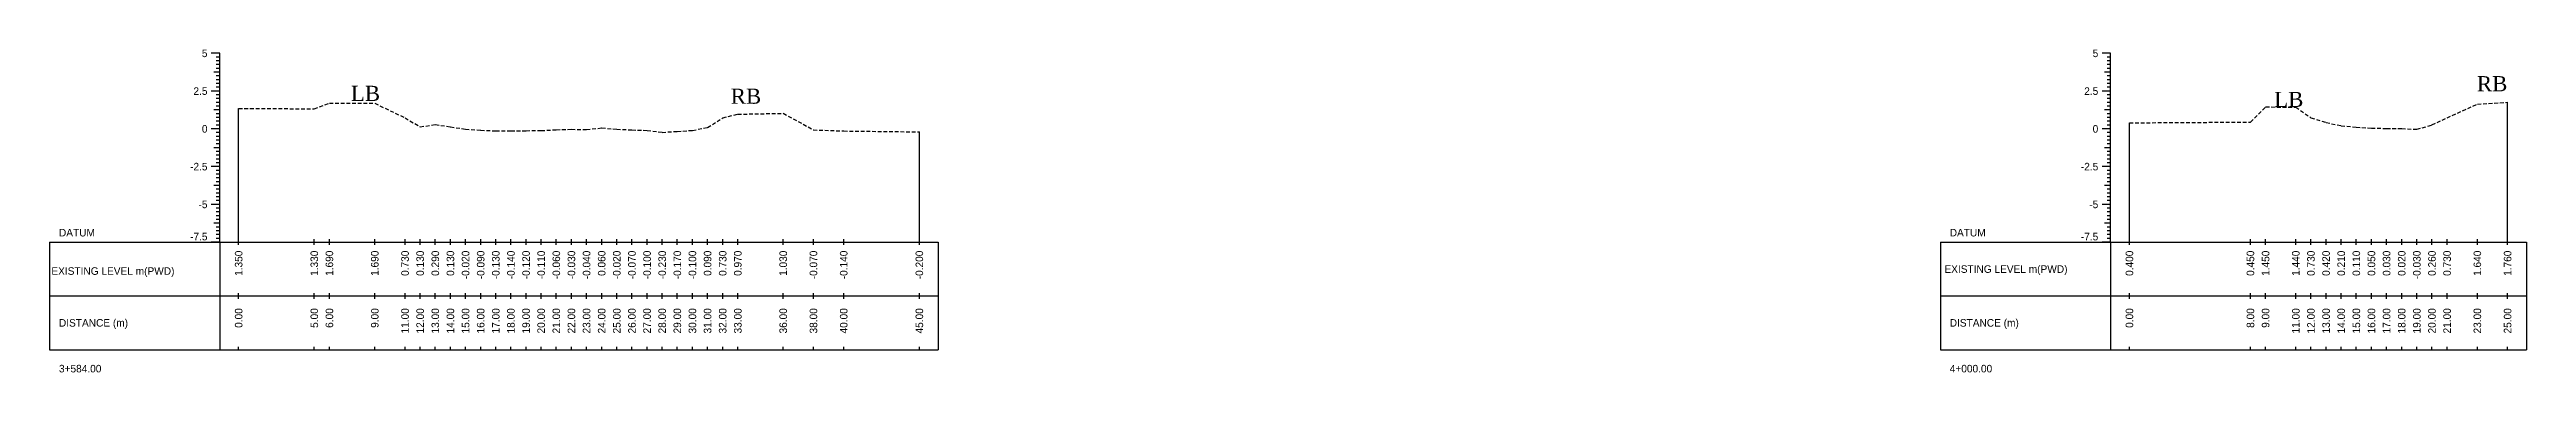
# Model space of a CAD drawing. Header units: inches. Extents: x 4752 to 6808, y -1487 to -426.
# Drawn here: x 6630.8 to 6794.5, y -1111.8 to -1090.4 of the extents above; entities that cross this region are included whole.
import ezdxf
from ezdxf.enums import TextEntityAlignment as Align

# ---------------------------------------------------------------- set-up
doc = ezdxf.new("R2010")
doc.units = ezdxf.units.IN
doc.header["$MEASUREMENT"] = 0
doc.linetypes.add('HIDDEN', pattern=[0.375, 0.25, -0.125])
doc.layers.add('CS_Drawing', color=7, linetype='Continuous')
doc.layers.add('GL', color=3, linetype='HIDDEN')
doc.styles.add('romans', font='romans.shx')

msp = doc.modelspace()

# ---------------------------------------------------------------- linework, layer by layer
at = {"layer": 'CS_Drawing'}
for p, q in [((6642.02, -1090.67), (6641.46, -1090.67)), ((6642.02, -1090.67), (6641.62, -1090.67)), ((6642.02, -1091.92), (6641.62, -1091.92)), ((6642.02, -1090.67), (6641.79, -1090.67)), ((6642.02, -1090.92), (6641.79, -1090.92)), ((6642.02, -1091.17), (6641.79, -1091.17)), ((6642.02, -1091.42), (6641.79, -1091.42)), ((6642.02, -1091.67), (6641.79, -1091.67)), ((6642.02, -1091.92), (6641.79, -1091.92)), ((6642.02, -1092.17), (6641.79, -1092.17)), ((6642.02, -1103.17), (6642.02, -1090.67)), ((6767.02, -1090.67), (6766.46, -1090.67)), ((6767.02, -1090.67), (6766.62, -1090.67)), ((6767.02, -1091.92), (6766.62, -1091.92)), ((6767.02, -1090.67), (6766.79, -1090.67)), ((6767.02, -1090.92), (6766.79, -1090.92)), ((6767.02, -1091.17), (6766.79, -1091.17)), ((6767.02, -1091.42), (6766.79, -1091.42)), ((6767.02, -1091.67), (6766.79, -1091.67)), ((6767.02, -1091.92), (6766.79, -1091.92)), ((6767.02, -1092.17), (6766.79, -1092.17)), ((6767.02, -1103.17), (6767.02, -1090.67)), ((6642.02, -1093.17), (6641.46, -1093.17)), ((6642.02, -1093.17), (6641.62, -1093.17)), ((6642.02, -1092.42), (6641.79, -1092.42)), ((6642.02, -1092.67), (6641.79, -1092.67)), ((6642.02, -1092.92), (6641.79, -1092.92)), ((6642.02, -1093.17), (6641.79, -1093.17)), ((6642.02, -1093.42), (6641.79, -1093.42)), ((6642.02, -1093.67), (6641.79, -1093.67)), ((6767.02, -1093.17), (6766.46, -1093.17)), ((6767.02, -1093.17), (6766.62, -1093.17)), ((6767.02, -1092.42), (6766.79, -1092.42)), ((6767.02, -1092.67), (6766.79, -1092.67)), ((6767.02, -1092.92), (6766.79, -1092.92)), ((6767.02, -1093.17), (6766.79, -1093.17)), ((6767.02, -1093.42), (6766.79, -1093.42)), ((6767.02, -1093.67), (6766.79, -1093.67)), ((6642.02, -1094.42), (6641.62, -1094.42)), ((6642.02, -1093.92), (6641.79, -1093.92)), ((6642.02, -1094.17), (6641.79, -1094.17)), ((6642.02, -1094.42), (6641.79, -1094.42)), ((6642.02, -1094.67), (6641.79, -1094.67)), ((6642.02, -1094.92), (6641.79, -1094.92)), ((6642.02, -1095.17), (6641.79, -1095.17)), ((6642.02, -1095.42), (6641.79, -1095.42)), ((6643.27, -1103.17), (6643.27, -1094.32)), ((6767.02, -1094.42), (6766.62, -1094.42)), ((6767.02, -1093.92), (6766.79, -1093.92)), ((6767.02, -1094.17), (6766.79, -1094.17)), ((6767.02, -1094.42), (6766.79, -1094.42)), ((6767.02, -1094.67), (6766.79, -1094.67)), ((6767.02, -1094.92), (6766.79, -1094.92)), ((6767.02, -1095.17), (6766.79, -1095.17)), ((6767.02, -1095.42), (6766.79, -1095.42)), ((6768.27, -1103.17), (6768.27, -1095.27)), ((6793.27, -1103.17), (6793.27, -1093.91)), ((6642.02, -1095.67), (6641.46, -1095.67)), ((6642.02, -1095.67), (6641.62, -1095.67)), ((6642.02, -1096.92), (6641.62, -1096.92)), ((6642.02, -1095.67), (6641.79, -1095.67)), ((6642.02, -1095.92), (6641.79, -1095.92)), ((6642.02, -1096.17), (6641.79, -1096.17)), ((6642.02, -1096.42), (6641.79, -1096.42)), ((6642.02, -1096.67), (6641.79, -1096.67)), ((6642.02, -1096.92), (6641.79, -1096.92)), ((6688.27, -1103.17), (6688.27, -1095.87)), ((6767.02, -1095.67), (6766.46, -1095.67)), ((6767.02, -1095.67), (6766.62, -1095.67)), ((6767.02, -1096.92), (6766.62, -1096.92)), ((6767.02, -1095.67), (6766.79, -1095.67)), ((6767.02, -1095.92), (6766.79, -1095.92)), ((6767.02, -1096.17), (6766.79, -1096.17)), ((6767.02, -1096.42), (6766.79, -1096.42)), ((6767.02, -1096.67), (6766.79, -1096.67)), ((6767.02, -1096.92), (6766.79, -1096.92)), ((6642.02, -1098.17), (6641.46, -1098.17)), ((6642.02, -1098.17), (6641.62, -1098.17)), ((6642.02, -1097.17), (6641.79, -1097.17)), ((6642.02, -1097.42), (6641.79, -1097.42)), ((6642.02, -1097.67), (6641.79, -1097.67)), ((6642.02, -1097.92), (6641.79, -1097.92)), ((6642.02, -1098.17), (6641.79, -1098.17)), ((6642.02, -1098.42), (6641.79, -1098.42)), ((6642.02, -1098.67), (6641.79, -1098.67)), ((6767.02, -1098.17), (6766.46, -1098.17)), ((6767.02, -1098.17), (6766.62, -1098.17)), ((6767.02, -1097.17), (6766.79, -1097.17)), ((6767.02, -1097.42), (6766.79, -1097.42)), ((6767.02, -1097.67), (6766.79, -1097.67)), ((6767.02, -1097.92), (6766.79, -1097.92)), ((6767.02, -1098.17), (6766.79, -1098.17)), ((6767.02, -1098.42), (6766.79, -1098.42)), ((6767.02, -1098.67), (6766.79, -1098.67)), ((6642.02, -1099.42), (6641.62, -1099.42)), ((6642.02, -1098.92), (6641.79, -1098.92)), ((6642.02, -1099.17), (6641.79, -1099.17)), ((6642.02, -1099.42), (6641.79, -1099.42)), ((6642.02, -1099.67), (6641.79, -1099.67)), ((6642.02, -1099.92), (6641.79, -1099.92)), ((6642.02, -1100.17), (6641.79, -1100.17)), ((6767.02, -1099.42), (6766.62, -1099.42)), ((6767.02, -1098.92), (6766.79, -1098.92)), ((6767.02, -1099.17), (6766.79, -1099.17)), ((6767.02, -1099.42), (6766.79, -1099.42)), ((6767.02, -1099.67), (6766.79, -1099.67)), ((6767.02, -1099.92), (6766.79, -1099.92)), ((6767.02, -1100.17), (6766.79, -1100.17)), ((6642.02, -1100.67), (6641.46, -1100.67)), ((6642.02, -1100.67), (6641.62, -1100.67)), ((6642.02, -1101.92), (6641.62, -1101.92)), ((6642.02, -1100.42), (6641.79, -1100.42)), ((6642.02, -1100.67), (6641.79, -1100.67)), ((6642.02, -1100.92), (6641.79, -1100.92)), ((6642.02, -1101.17), (6641.79, -1101.17)), ((6642.02, -1101.42), (6641.79, -1101.42)), ((6642.02, -1101.67), (6641.79, -1101.67)), ((6642.02, -1101.92), (6641.79, -1101.92)), ((6767.02, -1100.67), (6766.46, -1100.67)), ((6767.02, -1100.67), (6766.62, -1100.67)), ((6767.02, -1101.92), (6766.62, -1101.92)), ((6767.02, -1100.42), (6766.79, -1100.42)), ((6767.02, -1100.67), (6766.79, -1100.67)), ((6767.02, -1100.92), (6766.79, -1100.92)), ((6767.02, -1101.17), (6766.79, -1101.17)), ((6767.02, -1101.42), (6766.79, -1101.42)), ((6767.02, -1101.67), (6766.79, -1101.67)), ((6767.02, -1101.92), (6766.79, -1101.92)), ((6630.77, -1103.17), (6642.02, -1103.17)), ((6630.77, -1103.17), (6630.77, -1110.29)), ((6642.02, -1103.17), (6641.46, -1103.17)), ((6642.02, -1103.17), (6641.62, -1103.17)), ((6642.02, -1102.17), (6641.79, -1102.17)), ((6642.02, -1102.42), (6641.79, -1102.42)), ((6642.02, -1102.67), (6641.79, -1102.67)), ((6642.02, -1102.92), (6641.79, -1102.92)), ((6642.02, -1103.17), (6641.79, -1103.17)), ((6642.02, -1103.17), (6689.52, -1103.17)), ((6642.02, -1103.17), (6642.02, -1110.29)), ((6643.27, -1103.35), (6643.27, -1102.98)), ((6648.27, -1103.35), (6648.27, -1102.98)), ((6649.27, -1103.35), (6649.27, -1102.98)), ((6652.27, -1103.35), (6652.27, -1102.98)), ((6654.27, -1103.35), (6654.27, -1102.98)), ((6655.27, -1103.35), (6655.27, -1102.98)), ((6656.27, -1103.35), (6656.27, -1102.98)), ((6657.27, -1103.35), (6657.27, -1102.98)), ((6658.27, -1103.35), (6658.27, -1102.98)), ((6659.27, -1103.35), (6659.27, -1102.98)), ((6660.27, -1103.35), (6660.27, -1102.98)), ((6661.27, -1103.35), (6661.27, -1102.98)), ((6662.27, -1103.35), (6662.27, -1102.98)), ((6663.27, -1103.35), (6663.27, -1102.98)), ((6664.27, -1103.35), (6664.27, -1102.98)), ((6665.27, -1103.35), (6665.27, -1102.98)), ((6666.27, -1103.35), (6666.27, -1102.98)), ((6667.27, -1103.35), (6667.27, -1102.98)), ((6668.27, -1103.35), (6668.27, -1102.98)), ((6669.27, -1103.35), (6669.27, -1102.98)), ((6670.27, -1103.35), (6670.27, -1102.98)), ((6671.27, -1103.35), (6671.27, -1102.98)), ((6672.27, -1103.35), (6672.27, -1102.98)), ((6673.27, -1103.35), (6673.27, -1102.98)), ((6674.27, -1103.35), (6674.27, -1102.98)), ((6675.27, -1103.35), (6675.27, -1102.98)), ((6676.27, -1103.35), (6676.27, -1102.98)), ((6679.27, -1103.35), (6679.27, -1102.98)), ((6681.27, -1103.35), (6681.27, -1102.98)), ((6683.27, -1103.35), (6683.27, -1102.98)), ((6688.27, -1103.35), (6688.27, -1102.98)), ((6689.52, -1103.17), (6689.52, -1110.29)), ((6755.77, -1103.17), (6767.02, -1103.17)), ((6755.77, -1103.17), (6755.77, -1110.29)), ((6767.02, -1103.17), (6766.46, -1103.17)), ((6767.02, -1103.17), (6766.62, -1103.17)), ((6767.02, -1102.17), (6766.79, -1102.17)), ((6767.02, -1102.42), (6766.79, -1102.42)), ((6767.02, -1102.67), (6766.79, -1102.67)), ((6767.02, -1102.92), (6766.79, -1102.92)), ((6767.02, -1103.17), (6766.79, -1103.17)), ((6767.02, -1103.17), (6794.52, -1103.17)), ((6767.02, -1103.17), (6767.02, -1110.29)), ((6768.27, -1103.35), (6768.27, -1102.98)), ((6776.27, -1103.35), (6776.27, -1102.98)), ((6777.27, -1103.35), (6777.27, -1102.98)), ((6779.27, -1103.35), (6779.27, -1102.98)), ((6780.27, -1103.35), (6780.27, -1102.98)), ((6781.27, -1103.35), (6781.27, -1102.98)), ((6782.27, -1103.35), (6782.27, -1102.98)), ((6783.27, -1103.35), (6783.27, -1102.98)), ((6784.27, -1103.35), (6784.27, -1102.98)), ((6785.27, -1103.35), (6785.27, -1102.98)), ((6786.27, -1103.35), (6786.27, -1102.98)), ((6787.27, -1103.35), (6787.27, -1102.98)), ((6788.27, -1103.35), (6788.27, -1102.98)), ((6789.27, -1103.35), (6789.27, -1102.98)), ((6791.27, -1103.35), (6791.27, -1102.98)), ((6793.27, -1103.35), (6793.27, -1102.98)), ((6794.52, -1103.17), (6794.52, -1110.29)), ((6630.77, -1106.73), (6642.02, -1106.73)), ((6642.02, -1106.73), (6689.52, -1106.73)), ((6642.02, -1106.73), (6689.52, -1106.73)), ((6643.27, -1106.92), (6643.27, -1106.54)), ((6648.27, -1106.92), (6648.27, -1106.54)), ((6649.27, -1106.92), (6649.27, -1106.54)), ((6652.27, -1106.92), (6652.27, -1106.54)), ((6654.27, -1106.92), (6654.27, -1106.54)), ((6655.27, -1106.92), (6655.27, -1106.54)), ((6656.27, -1106.92), (6656.27, -1106.54)), ((6657.27, -1106.92), (6657.27, -1106.54)), ((6658.27, -1106.92), (6658.27, -1106.54)), ((6659.27, -1106.92), (6659.27, -1106.54)), ((6660.27, -1106.92), (6660.27, -1106.54)), ((6661.27, -1106.92), (6661.27, -1106.54)), ((6662.27, -1106.92), (6662.27, -1106.54)), ((6663.27, -1106.92), (6663.27, -1106.54)), ((6664.27, -1106.92), (6664.27, -1106.54)), ((6665.27, -1106.92), (6665.27, -1106.54)), ((6666.27, -1106.92), (6666.27, -1106.54)), ((6667.27, -1106.92), (6667.27, -1106.54)), ((6668.27, -1106.92), (6668.27, -1106.54)), ((6669.27, -1106.92), (6669.27, -1106.54)), ((6670.27, -1106.92), (6670.27, -1106.54)), ((6671.27, -1106.92), (6671.27, -1106.54)), ((6672.27, -1106.92), (6672.27, -1106.54)), ((6673.27, -1106.92), (6673.27, -1106.54)), ((6674.27, -1106.92), (6674.27, -1106.54)), ((6675.27, -1106.92), (6675.27, -1106.54)), ((6676.27, -1106.92), (6676.27, -1106.54)), ((6679.27, -1106.92), (6679.27, -1106.54)), ((6681.27, -1106.92), (6681.27, -1106.54)), ((6683.27, -1106.92), (6683.27, -1106.54)), ((6688.27, -1106.92), (6688.27, -1106.54)), ((6755.77, -1106.73), (6767.02, -1106.73)), ((6767.02, -1106.73), (6794.52, -1106.73)), ((6767.02, -1106.73), (6794.52, -1106.73)), ((6768.27, -1106.92), (6768.27, -1106.54)), ((6776.27, -1106.92), (6776.27, -1106.54)), ((6777.27, -1106.92), (6777.27, -1106.54)), ((6779.27, -1106.92), (6779.27, -1106.54)), ((6780.27, -1106.92), (6780.27, -1106.54)), ((6781.27, -1106.92), (6781.27, -1106.54)), ((6782.27, -1106.92), (6782.27, -1106.54)), ((6783.27, -1106.92), (6783.27, -1106.54)), ((6784.27, -1106.92), (6784.27, -1106.54)), ((6785.27, -1106.92), (6785.27, -1106.54)), ((6786.27, -1106.92), (6786.27, -1106.54)), ((6787.27, -1106.92), (6787.27, -1106.54)), ((6788.27, -1106.92), (6788.27, -1106.54)), ((6789.27, -1106.92), (6789.27, -1106.54)), ((6791.27, -1106.92), (6791.27, -1106.54)), ((6793.27, -1106.92), (6793.27, -1106.54)), ((6643.27, -1110.29), (6643.27, -1110.1)), ((6648.27, -1110.29), (6648.27, -1110.1)), ((6649.27, -1110.29), (6649.27, -1110.1)), ((6652.27, -1110.29), (6652.27, -1110.1)), ((6654.27, -1110.29), (6654.27, -1110.1)), ((6655.27, -1110.29), (6655.27, -1110.1)), ((6656.27, -1110.29), (6656.27, -1110.1)), ((6657.27, -1110.29), (6657.27, -1110.1)), ((6658.27, -1110.29), (6658.27, -1110.1)), ((6659.27, -1110.29), (6659.27, -1110.1)), ((6660.27, -1110.29), (6660.27, -1110.1)), ((6661.27, -1110.29), (6661.27, -1110.1)), ((6662.27, -1110.29), (6662.27, -1110.1)), ((6663.27, -1110.29), (6663.27, -1110.1)), ((6664.27, -1110.29), (6664.27, -1110.1)), ((6665.27, -1110.29), (6665.27, -1110.1)), ((6666.27, -1110.29), (6666.27, -1110.1)), ((6667.27, -1110.29), (6667.27, -1110.1)), ((6668.27, -1110.29), (6668.27, -1110.1)), ((6669.27, -1110.29), (6669.27, -1110.1)), ((6670.27, -1110.29), (6670.27, -1110.1)), ((6671.27, -1110.29), (6671.27, -1110.1)), ((6672.27, -1110.29), (6672.27, -1110.1)), ((6673.27, -1110.29), (6673.27, -1110.1)), ((6674.27, -1110.29), (6674.27, -1110.1)), ((6675.27, -1110.29), (6675.27, -1110.1)), ((6676.27, -1110.29), (6676.27, -1110.1)), ((6679.27, -1110.29), (6679.27, -1110.1)), ((6681.27, -1110.29), (6681.27, -1110.1)), ((6683.27, -1110.29), (6683.27, -1110.1)), ((6688.27, -1110.29), (6688.27, -1110.1)), ((6768.27, -1110.29), (6768.27, -1110.1)), ((6776.27, -1110.29), (6776.27, -1110.1)), ((6777.27, -1110.29), (6777.27, -1110.1)), ((6779.27, -1110.29), (6779.27, -1110.1)), ((6780.27, -1110.29), (6780.27, -1110.1)), ((6781.27, -1110.29), (6781.27, -1110.1)), ((6782.27, -1110.29), (6782.27, -1110.1)), ((6783.27, -1110.29), (6783.27, -1110.1)), ((6784.27, -1110.29), (6784.27, -1110.1)), ((6785.27, -1110.29), (6785.27, -1110.1)), ((6786.27, -1110.29), (6786.27, -1110.1)), ((6787.27, -1110.29), (6787.27, -1110.1)), ((6788.27, -1110.29), (6788.27, -1110.1)), ((6789.27, -1110.29), (6789.27, -1110.1)), ((6791.27, -1110.29), (6791.27, -1110.1)), ((6793.27, -1110.29), (6793.27, -1110.1)), ((6630.77, -1110.29), (6642.02, -1110.29)), ((6642.02, -1110.29), (6689.52, -1110.29)), ((6755.77, -1110.29), (6767.02, -1110.29)), ((6767.02, -1110.29), (6794.52, -1110.29))]:
    msp.add_line(p, q, dxfattribs=at)
at = {"layer": 'GL'}
for points in [[(6643.27, -1094.32), (6648.27, -1094.34), (6649.27, -1093.98), (6652.27, -1093.98), (6654.27, -1094.94), (6655.27, -1095.54), (6656.27, -1095.38), (6657.27, -1095.54), (6658.27, -1095.69), (6659.27, -1095.76), (6660.27, -1095.8), (6661.27, -1095.81), (6662.27, -1095.79), (6663.27, -1095.78), (6664.27, -1095.73), (6665.27, -1095.7), (6666.27, -1095.71), (6667.27, -1095.61), (6668.27, -1095.69), (6669.27, -1095.74), (6670.27, -1095.77), (6671.27, -1095.9), (6672.27, -1095.84), (6673.27, -1095.77), (6674.27, -1095.58), (6675.27, -1094.94), (6676.27, -1094.7), (6679.27, -1094.64), (6681.27, -1095.74), (6683.27, -1095.81), (6688.27, -1095.87)], [(6768.27, -1095.27), (6776.27, -1095.22), (6777.27, -1094.22), (6779.27, -1094.23), (6780.27, -1094.94), (6781.27, -1095.25), (6782.27, -1095.46), (6783.27, -1095.56), (6784.27, -1095.62), (6785.27, -1095.64), (6786.27, -1095.65), (6787.27, -1095.7), (6788.27, -1095.41), (6789.27, -1094.94), (6791.27, -1094.03), (6793.27, -1093.91)]]:
    msp.add_lwpolyline(points, dxfattribs=at)

# ---------------------------------------------------------------- texts
at = {"char_height": 1, "width": 325.847, "attachment_point": 1, "style": 'romans'}
for s, insert in [('\\pi-1,l1;{\\fTimes New Roman|b0|i0|c0|p18;RB}', (6791.24, -1092.18)), ('{\\fTimes New Roman|b0|i0|c0|p18;LB}', (6650.69, -1092.82)), ('\\pi-1,l1;{\\fTimes New Roman|b0|i0|c0|p18;RB}', (6675.8, -1093.01)), ('{\\fTimes New Roman|b0|i0|c0|p18;LB}', (6777.84, -1093.22))]:
    msp.add_mtext(s, dxfattribs=dict(at, insert=insert))
at = {"layer": 'CS_Drawing'}
for s, p in [('5', (6641.21, -1090.67)), ('5', (6766.21, -1090.67)), ('2.5', (6641.21, -1093.17)), ('2.5', (6766.21, -1093.17)), ('0', (6641.21, -1095.67)), ('0', (6766.21, -1095.67)), ('-2.5', (6641.21, -1098.17)), ('-2.5', (6766.21, -1098.17)), ('-5', (6641.21, -1100.67)), ('-5', (6766.21, -1100.67))]:
    msp.add_text(s, height=0.5, dxfattribs=at).set_placement(p, align=Align.MIDDLE_RIGHT)
for s, p in [('DATUM', (6631.39, -1102.54)), ('DATUM', (6756.39, -1102.54)), ('EXISTING LEVEL m(PWD)', (6630.89, -1105.08)), ('EXISTING LEVEL m(PWD)', (6756.04, -1104.95)), ('DISTANCE (m)', (6631.39, -1108.51)), ('DISTANCE (m)', (6756.39, -1108.51)), ('3+584.00', (6631.39, -1111.54)), ('4+000.00', (6756.39, -1111.54))]:
    msp.add_text(s, height=0.5, dxfattribs=at).set_placement(p, align=Align.MIDDLE_LEFT)
for p in [(6641.21, -1103.05), (6766.21, -1103.05)]:
    msp.add_text('-7.5', height=0.5, dxfattribs=at).set_placement(p, align=Align.RIGHT)
for s, p in [('1.350', (6643.27, -1103.73)), ('1.330', (6648.27, -1103.73)), ('1.690', (6649.27, -1103.73)), ('1.690', (6652.27, -1103.73)), ('0.730', (6654.27, -1103.73)), ('0.130', (6655.27, -1103.73)), ('0.290', (6656.27, -1103.73)), ('0.130', (6657.27, -1103.73)), ('-0.020', (6658.27, -1103.73)), ('-0.090', (6659.27, -1103.73)), ('-0.130', (6660.27, -1103.73)), ('-0.140', (6661.27, -1103.73)), ('-0.120', (6662.27, -1103.73)), ('-0.110', (6663.27, -1103.73)), ('-0.060', (6664.27, -1103.73)), ('-0.030', (6665.27, -1103.73)), ('-0.040', (6666.27, -1103.73)), ('0.060', (6667.27, -1103.73)), ('-0.020', (6668.27, -1103.73)), ('-0.070', (6669.27, -1103.73)), ('-0.100', (6670.27, -1103.73)), ('-0.230', (6671.27, -1103.73)), ('-0.170', (6672.27, -1103.73)), ('-0.100', (6673.27, -1103.73)), ('0.090', (6674.27, -1103.73)), ('0.730', (6675.27, -1103.73)), ('0.970', (6676.27, -1103.73)), ('1.030', (6679.27, -1103.73)), ('-0.070', (6681.27, -1103.73)), ('-0.140', (6683.27, -1103.73)), ('-0.200', (6688.27, -1103.73)), ('0.400', (6768.27, -1103.73)), ('0.450', (6776.27, -1103.73)), ('1.450', (6777.27, -1103.73)), ('1.440', (6779.27, -1103.73)), ('0.730', (6780.27, -1103.73)), ('0.420', (6781.27, -1103.73)), ('0.210', (6782.27, -1103.73)), ('0.110', (6783.27, -1103.73)), ('0.050', (6784.27, -1103.73)), ('0.030', (6785.27, -1103.73)), ('0.020', (6786.27, -1103.73)), ('-0.030', (6787.27, -1103.73)), ('0.260', (6788.27, -1103.73)), ('0.730', (6789.27, -1103.73)), ('1.640', (6791.27, -1103.73)), ('1.760', (6793.27, -1103.73)), ('0.00', (6643.27, -1107.54)), ('5.00', (6648.27, -1107.54)), ('6.00', (6649.27, -1107.54)), ('9.00', (6652.27, -1107.54)), ('11.00', (6654.27, -1107.54)), ('12.00', (6655.27, -1107.54)), ('13.00', (6656.27, -1107.54)), ('14.00', (6657.27, -1107.54)), ('15.00', (6658.27, -1107.54)), ('16.00', (6659.27, -1107.54)), ('17.00', (6660.27, -1107.54)), ('18.00', (6661.27, -1107.54)), ('19.00', (6662.27, -1107.54)), ('20.00', (6663.27, -1107.54)), ('21.00', (6664.27, -1107.54)), ('22.00', (6665.27, -1107.54)), ('23.00', (6666.27, -1107.54)), ('24.00', (6667.27, -1107.54)), ('25.00', (6668.27, -1107.54)), ('26.00', (6669.27, -1107.54)), ('27.00', (6670.27, -1107.54)), ('28.00', (6671.27, -1107.54)), ('29.00', (6672.27, -1107.54)), ('30.00', (6673.27, -1107.54)), ('31.00', (6674.27, -1107.54)), ('32.00', (6675.27, -1107.54)), ('33.00', (6676.27, -1107.54)), ('36.00', (6679.27, -1107.54)), ('38.00', (6681.27, -1107.54)), ('40.00', (6683.27, -1107.54)), ('45.00', (6688.27, -1107.54)), ('0.00', (6768.27, -1107.54)), ('8.00', (6776.27, -1107.54)), ('9.00', (6777.27, -1107.54)), ('11.00', (6779.27, -1107.54)), ('12.00', (6780.27, -1107.54)), ('13.00', (6781.27, -1107.54)), ('14.00', (6782.27, -1107.54)), ('15.00', (6783.27, -1107.54)), ('16.00', (6784.27, -1107.54)), ('17.00', (6785.27, -1107.54)), ('18.00', (6786.27, -1107.54)), ('19.00', (6787.27, -1107.54)), ('20.00', (6788.27, -1107.54)), ('21.00', (6789.27, -1107.54)), ('23.00', (6791.27, -1107.54)), ('25.00', (6793.27, -1107.54))]:
    msp.add_text(s, height=0.5, rotation=90, dxfattribs=at).set_placement(p, align=Align.MIDDLE_RIGHT)

doc.saveas('drawing.dxf')
